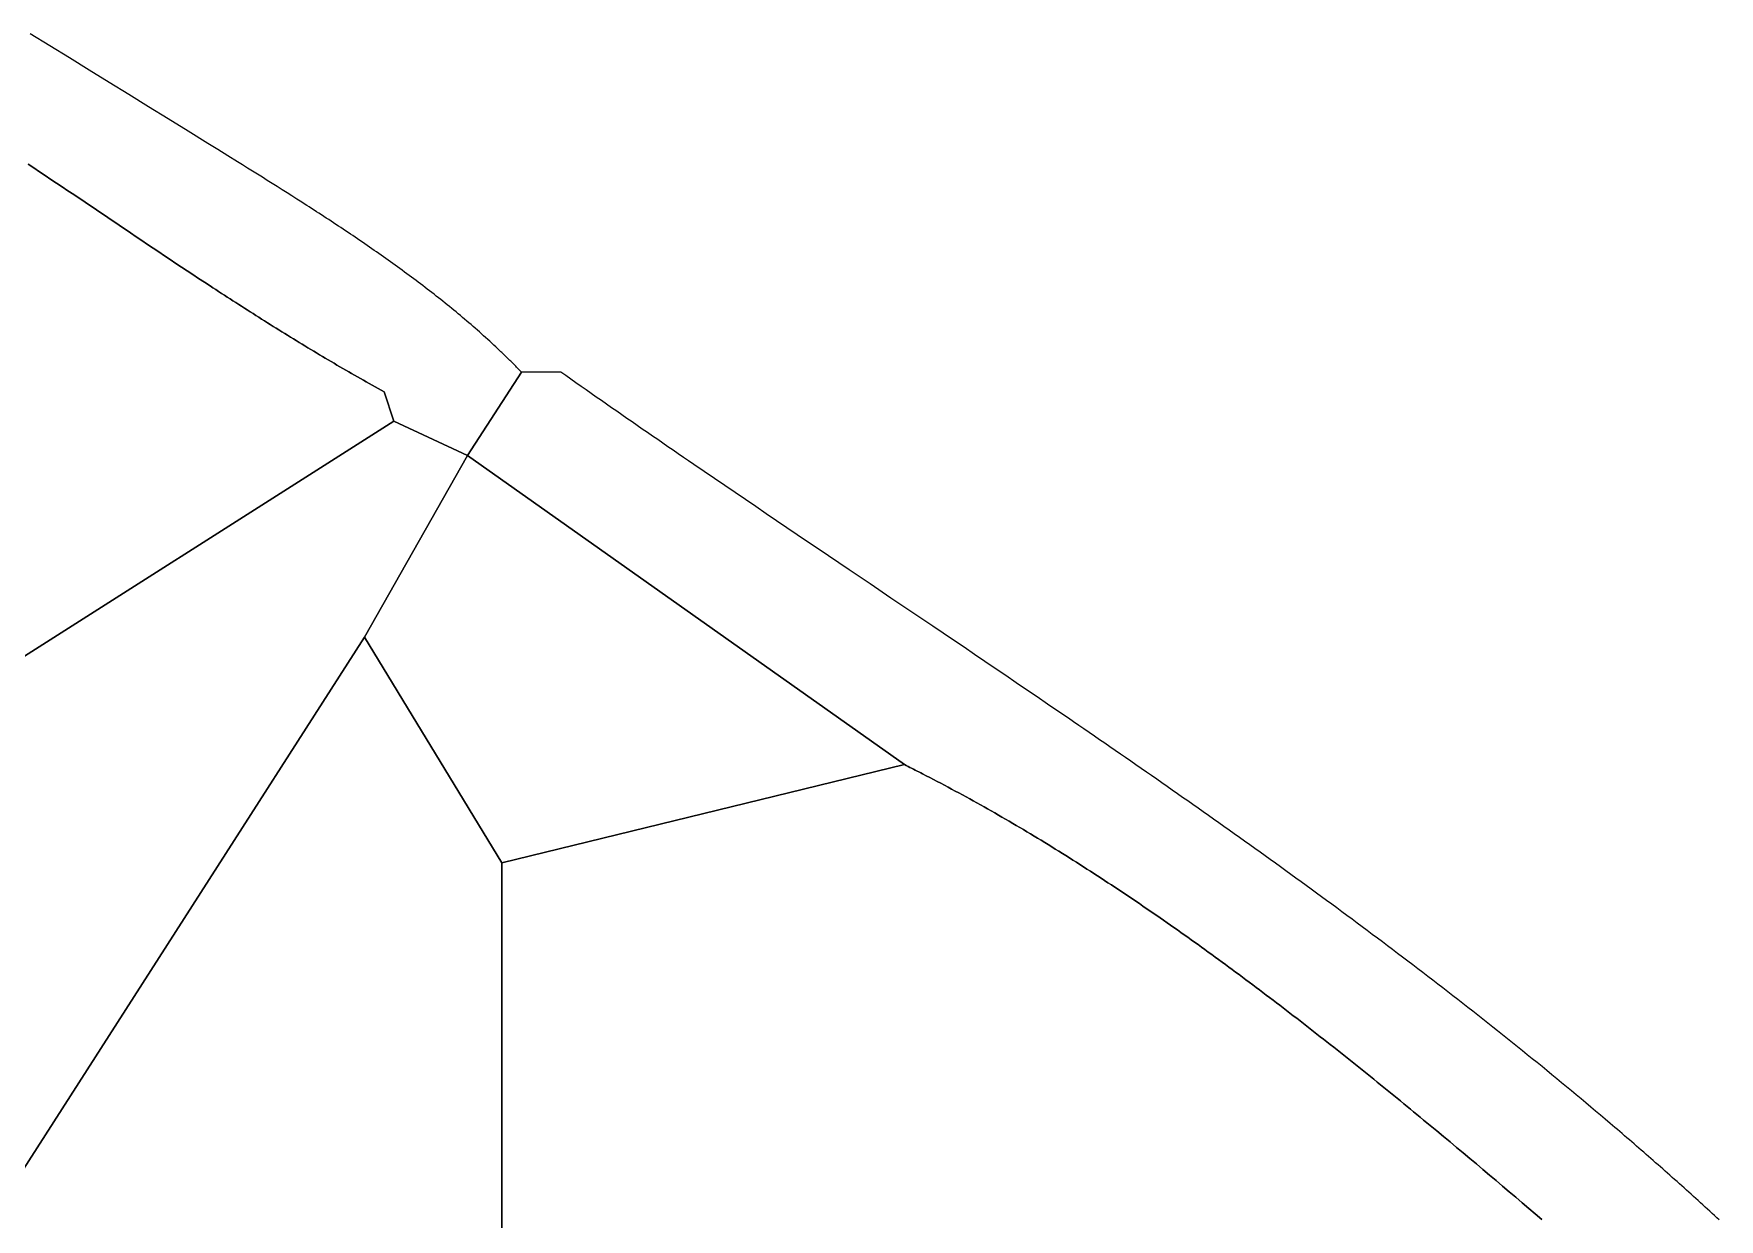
# Model space of a CAD drawing. Header units: millimetres. Extents: x -97041 to 275168, y -12500 to 263793.
# Drawn here: x 124307 to 174745, y 172887 to 208374 of the extents above; entities that cross this region are included whole.
import ezdxf

# ---------------------------------------------------------------- set-up
doc = ezdxf.new("R2010")
doc.units = ezdxf.units.MM
doc.layers.add('CLOSED_AREAS', color=7, linetype='Continuous')

msp = doc.modelspace()

# ---------------------------------------------------------------- linework, layer by layer
at = {"layer": 'CLOSED_AREAS'}
for points in [[(124143.152, 204468.949), (124313.33, 204355.404), (124483.44, 204241.693), (124653.487, 204127.831), (124823.477, 204013.833), (124993.417, 203899.713), (125163.313, 203785.484), (125333.169, 203671.163), (125502.993, 203556.761), (125842.565, 203327.779), (126521.578, 202869.495), (126861.113, 202640.423), (127200.731, 202411.55), (127370.586, 202297.224), (127540.479, 202182.991), (127710.417, 202068.865), (127880.405, 201954.861), (128050.45, 201840.993), (128220.556, 201727.275), (128390.731, 201613.721), (128560.98, 201500.347), (128731.309, 201387.166), (128901.723, 201274.192), (129072.23, 201161.44), (129242.835, 201048.925), (129413.543, 200936.66), (129584.362, 200824.66), (129669.814, 200768.764), (129755.296, 200712.94), (129840.808, 200657.188), (129926.351, 200601.513), (130011.926, 200545.914), (130097.534, 200490.394), (130183.176, 200434.954), (130268.851, 200379.597), (130354.561, 200324.324), (130440.307, 200269.137), (130526.089, 200214.038), (130611.909, 200159.028), (130697.766, 200104.11), (130783.661, 200049.284), (130869.596, 199994.554), (130955.571, 199939.921), (131041.587, 199885.385), (131127.645, 199830.951), (131213.744, 199776.618), (131299.887, 199722.389), (131386.074, 199668.266), (131472.305, 199614.25), (131558.581, 199560.344), (131644.903, 199506.548), (131731.272, 199452.866), (131817.689, 199399.298), (131904.153, 199345.846), (131990.667, 199292.513), (132077.231, 199239.3), (132163.844, 199186.209), (132250.509, 199133.241), (132337.226, 199080.398), (132423.996, 199027.683), (132510.819, 198975.097), (132597.697, 198922.641), (132684.629, 198870.318), (132771.617, 198818.13), (132858.661, 198766.077), (132945.762, 198714.163), (133032.921, 198662.388), (133120.139, 198610.755), (133207.416, 198559.265), (133294.754, 198507.92), (133382.152, 198456.722), (133469.612, 198405.673), (133557.134, 198354.774), (133644.719, 198304.028), (133732.368, 198253.435), (133820.082, 198202.999), (133907.861, 198152.72), (133995.705, 198102.601), (134083.617, 198052.642), (134171.596, 198002.847), (134259.644, 197953.217), (134347.76, 197903.753), (134435.947, 197854.458), (134524.203, 197805.333), (134612.532, 197756.38), (134700.932, 197707.601), (134789.404, 197658.997), (135083.181, 196777.668), (137286.505, 195749.45), (138902.275, 198246.55), (138873.652, 198276.027), (138844.96, 198305.455), (138816.2, 198334.837), (138787.372, 198364.171), (138758.478, 198393.458), (138729.516, 198422.697), (138700.487, 198451.891), (138671.392, 198481.037), (138642.23, 198510.137), (138613.003, 198539.19), (138583.71, 198568.198), (138554.352, 198597.159), (138524.928, 198626.075), (138495.439, 198654.945), (138465.886, 198683.77), (138436.269, 198712.55), (138406.588, 198741.284), (138376.842, 198769.974), (138347.034, 198798.619), (138317.162, 198827.219), (138287.227, 198855.775), (138257.23, 198884.287), (138197.048, 198941.179), (138136.619, 198997.896), (138075.945, 199054.44), (138015.028, 199110.812), (137953.87, 199167.014), (137892.474, 199223.046), (137830.841, 199278.911), (137768.974, 199334.61), (137706.876, 199390.145), (137644.548, 199445.515), (137581.992, 199500.724), (137519.211, 199555.772), (137456.207, 199610.661), (137392.983, 199665.393), (137329.539, 199719.968), (137265.879, 199774.388), (137202.005, 199828.654), (137137.919, 199882.768), (137073.624, 199936.732), (137009.12, 199990.546), (136944.411, 200044.213), (136879.499, 200097.733), (136814.386, 200151.107), (136749.074, 200204.338), (136683.566, 200257.427), (136617.863, 200310.375), (136551.968, 200363.183), (136485.884, 200415.854), (136419.611, 200468.387), (136353.153, 200520.786), (136286.511, 200573.05), (136219.689, 200625.182), (136152.687, 200677.183), (136085.509, 200729.055), (136018.156, 200780.798), (135950.631, 200832.414), (135882.936, 200883.905), (135815.073, 200935.272), (135747.044, 200986.516), (135678.852, 201037.639), (135610.499, 201088.642), (135541.986, 201139.527), (135473.317, 201190.295), (135404.493, 201240.947), (135335.516, 201291.485), (135266.39, 201341.91), (135197.115, 201392.224), (135127.694, 201442.428), (135058.13, 201492.524), (134988.425, 201542.512), (134918.58, 201592.394), (134848.598, 201642.173), (134778.481, 201691.848), (134708.232, 201741.422), (134637.853, 201790.895), (134567.345, 201840.27), (134496.711, 201889.548), (134425.954, 201938.729), (134355.074, 201987.816), (134284.076, 202036.81), (134212.961, 202085.713), (134141.73, 202134.525), (134070.387, 202183.248), (133998.933, 202231.884), (133927.371, 202280.433), (133855.703, 202328.898), (133783.931, 202377.28), (133712.057, 202425.58), (133640.084, 202473.799), (133568.013, 202521.94), (133495.847, 202570.002), (133423.589, 202617.989), (133351.24, 202665.901), (133278.802, 202713.739), (133206.278, 202761.505), (133133.67, 202809.201), (133060.98, 202856.827), (132988.211, 202904.386), (132915.364, 202951.878), (132842.442, 202999.306), (132769.447, 203046.67), (132696.381, 203093.971), (132623.246, 203141.212), (132550.045, 203188.393), (132476.78, 203235.517), (132403.453, 203282.584), (132330.066, 203329.596), (132183.121, 203423.459), (132035.964, 203517.12), (131888.612, 203610.587), (131741.083, 203703.874), (131593.394, 203796.99), (131445.562, 203889.948), (131297.607, 203982.758), (131149.545, 204075.432), (131001.393, 204167.981), (130853.17, 204260.417), (130704.893, 204352.75), (130556.58, 204444.991), (130408.249, 204537.153), (130111.601, 204721.281), (129815.067, 204905.21), (129518.667, 205088.962), (128926.251, 205455.957), (128334.322, 205822.321), (127742.847, 206188.11), (127151.794, 206553.378), (126561.131, 206918.18), (125970.825, 207282.57), (125380.845, 207646.605), (124791.157, 208010.338), (124201.73, 208373.824)], [(122157.015, 188551.926), (135083.181, 196777.668), (134789.404, 197658.997), (134700.932, 197707.601), (134612.532, 197756.38), (134524.203, 197805.333), (134435.947, 197854.458), (134347.76, 197903.753), (134259.644, 197953.217), (134171.596, 198002.847), (134083.617, 198052.642), (133995.705, 198102.601), (133907.861, 198152.72), (133820.082, 198202.999), (133732.368, 198253.435), (133644.719, 198304.028), (133557.134, 198354.774), (133469.612, 198405.673), (133382.152, 198456.722), (133294.754, 198507.92), (133207.416, 198559.265), (133120.139, 198610.755), (133032.921, 198662.388), (132945.762, 198714.163), (132858.661, 198766.077), (132771.617, 198818.13), (132684.629, 198870.318), (132597.697, 198922.641), (132510.819, 198975.097), (132423.996, 199027.683), (132337.226, 199080.398), (132250.509, 199133.241), (132163.844, 199186.209), (132077.231, 199239.3), (131990.667, 199292.513), (131904.153, 199345.846), (131817.689, 199399.298), (131731.272, 199452.866), (131644.903, 199506.548), (131558.581, 199560.344), (131472.305, 199614.25), (131386.074, 199668.266), (131299.887, 199722.389), (131213.744, 199776.618), (131127.645, 199830.951), (131041.587, 199885.385), (130955.571, 199939.921), (130869.596, 199994.554), (130783.661, 200049.284), (130697.766, 200104.11), (130611.909, 200159.028), (130526.089, 200214.038), (130440.307, 200269.137), (130354.561, 200324.324), (130268.851, 200379.597), (130183.176, 200434.954), (130097.534, 200490.394), (130011.926, 200545.914), (129926.351, 200601.513), (129840.808, 200657.188), (129755.296, 200712.94), (129669.814, 200768.764), (129584.362, 200824.66), (129413.543, 200936.66), (129242.835, 201048.925), (129072.23, 201161.44), (128901.723, 201274.192), (128731.309, 201387.166), (128560.98, 201500.347), (128390.731, 201613.721), (128220.556, 201727.275), (128050.45, 201840.993), (127880.405, 201954.861), (127710.417, 202068.865), (127540.479, 202182.991), (127370.586, 202297.224), (127200.731, 202411.55), (126861.113, 202640.423), (126521.578, 202869.495), (125842.565, 203327.779), (125502.993, 203556.761), (125333.169, 203671.163), (125163.313, 203785.484), (124993.417, 203899.713), (124823.477, 204013.833), (124653.487, 204127.831), (124483.44, 204241.693), (124313.33, 204355.404), (124143.152, 204468.949)], [(174744.861, 172870.259), (174675.025, 172934.477), (174605.134, 172998.627), (174535.188, 173062.712), (174465.188, 173126.731), (174395.133, 173190.685), (174325.024, 173254.573), (174254.86, 173318.396), (174184.643, 173382.154), (174114.372, 173445.847), (174044.047, 173509.475), (173973.669, 173573.039), (173903.237, 173636.538), (173832.753, 173699.974), (173762.216, 173763.345), (173691.626, 173826.653), (173620.983, 173889.897), (173550.289, 173953.078), (173479.542, 174016.196), (173408.743, 174079.251), (173337.892, 174142.243), (173266.99, 174205.172), (173196.037, 174268.039), (173125.032, 174330.844), (173053.976, 174393.586), (172982.87, 174456.267), (172911.713, 174518.887), (172840.505, 174581.444), (172769.247, 174643.941), (172697.939, 174706.376), (172626.581, 174768.751), (172555.174, 174831.065), (172483.716, 174893.318), (172412.21, 174955.511), (172340.654, 175017.644), (172269.049, 175079.717), (172197.396, 175141.73), (172125.694, 175203.683), (172053.943, 175265.577), (171982.144, 175327.412), (171910.297, 175389.188), (171838.403, 175450.905), (171766.46, 175512.564), (171694.47, 175574.164), (171622.433, 175635.706), (171478.217, 175758.615), (171333.814, 175881.294), (171189.225, 176003.743), (171044.452, 176125.965), (170899.497, 176247.96), (170754.36, 176369.731), (170609.043, 176491.278), (170463.548, 176612.604), (170317.877, 176733.709), (170172.03, 176854.596), (170026.009, 176975.266), (169879.816, 177095.72), (169733.451, 177215.959), (169586.918, 177335.986), (169440.216, 177455.802), (169293.348, 177575.408), (169146.315, 177694.806), (168999.118, 177813.997), (168851.759, 177932.983), (168704.24, 178051.766), (168556.561, 178170.346), (168408.725, 178288.726), (168260.733, 178406.906), (168112.586, 178524.889), (167964.285, 178642.676), (167815.833, 178760.268), (167667.231, 178877.667), (167518.479, 178994.875), (167369.581, 179111.893), (167220.536, 179228.721), (167071.347, 179345.363), (166922.015, 179461.82), (166772.542, 179578.092), (166622.928, 179694.182), (166473.176, 179810.09), (166323.288, 179925.819), (166173.263, 180041.371), (166023.104, 180156.745), (165872.813, 180271.945), (165722.391, 180386.971), (165571.839, 180501.825), (165421.158, 180616.509), (165270.351, 180731.023), (165119.419, 180845.371), (164968.363, 180959.552), (164817.184, 181073.569), (164665.885, 181187.423), (164514.466, 181301.115), (164362.93, 181414.647), (164211.277, 181528.022), (164059.509, 181641.239), (163907.627, 181754.3), (163755.634, 181867.208), (163603.53, 181979.964), (163451.317, 182092.568), (163298.996, 182205.024), (163146.569, 182317.331), (162994.038, 182429.492), (162841.403, 182541.508), (162688.667, 182653.381), (162535.83, 182765.112), (162382.895, 182876.702), (162229.862, 182988.154), (162076.734, 183099.468), (161923.511, 183210.647), (161770.195, 183321.691), (161616.788, 183432.603), (161463.291, 183543.383), (161309.706, 183654.033), (161156.033, 183764.556), (161002.275, 183874.951), (160848.433, 183985.221), (160694.509, 184095.368), (160540.503, 184205.392), (160386.418, 184315.295), (160232.255, 184425.079), (160078.015, 184534.746), (159923.699, 184644.296), (159769.31, 184753.732), (159614.849, 184863.054), (159460.317, 184972.265), (159305.716, 185081.365), (159151.047, 185190.357), (158996.311, 185299.242), (158841.511, 185408.021), (158686.647, 185516.695), (158531.721, 185625.267), (158376.735, 185733.739), (158221.69, 185842.11), (158066.587, 185950.383), (157911.428, 186058.56), (157756.215, 186166.641), (157600.948, 186274.629), (157445.63, 186382.525), (157290.262, 186490.33), (157134.845, 186598.046), (156979.381, 186705.675), (156823.871, 186813.218), (156668.317, 186920.675), (156512.72, 187028.05), (156357.081, 187135.344), (156201.403, 187242.557), (156045.687, 187349.692), (155889.933, 187456.75), (155734.144, 187563.732), (155578.321, 187670.64), (155422.466, 187777.476), (155266.58, 187884.241), (154954.72, 188097.563), (154642.753, 188310.62), (154330.692, 188523.423), (154018.549, 188735.984), (153706.334, 188948.315), (153394.06, 189160.429), (153081.738, 189372.337), (152769.381, 189584.052), (152457, 189795.585), (152144.606, 190006.949), (151832.213, 190218.155), (151519.83, 190429.216), (151207.471, 190640.144), (150582.87, 191061.649), (149958.502, 191482.765), (149334.463, 191903.589), (148710.847, 192324.218), (148087.748, 192744.749), (147776.421, 192955.007), (147465.26, 193165.277), (147154.274, 193375.57), (146843.477, 193585.899), (146532.88, 193796.276), (146222.494, 194006.712), (145912.332, 194217.22), (145602.405, 194427.812), (145292.725, 194638.5), (144983.304, 194849.295), (144674.153, 195060.211), (144365.285, 195271.259), (144056.711, 195482.451), (143902.539, 195588.105), (143748.444, 195693.799), (143594.428, 195799.536), (143440.493, 195905.316), (143286.641, 196011.141), (143132.873, 196117.012), (142979.19, 196222.932), (142825.593, 196328.902), (142672.085, 196434.922), (142518.667, 196540.995), (142365.34, 196647.122), (142212.106, 196753.305), (142058.965, 196859.545), (141905.921, 196965.844), (141752.973, 197072.202), (141600.124, 197178.623), (141447.376, 197285.106), (141294.728, 197391.655), (141142.184, 197498.269), (140989.744, 197604.951), (140837.41, 197711.703), (140685.184, 197818.525), (140533.066, 197925.419), (140381.059, 198032.387), (140229.163, 198139.43), (140077.381, 198246.55), (138902.275, 198246.55), (137286.505, 195749.45), (150359.559, 186495.49), (150414.26, 186468.288), (150468.938, 186441.011), (150523.593, 186413.661), (150578.223, 186386.237), (150632.83, 186358.739), (150687.414, 186331.168), (150741.974, 186303.524), (150796.51, 186275.806), (150851.024, 186248.016), (150905.514, 186220.154), (151014.423, 186164.211), (151123.24, 186107.98), (151231.965, 186051.463), (151340.597, 185994.661), (151449.137, 185937.574), (151557.586, 185880.206), (151665.943, 185822.557), (151774.21, 185764.63), (151882.386, 185706.424), (151990.472, 185647.943), (152098.468, 185589.187), (152206.374, 185530.159), (152314.192, 185470.859), (152421.92, 185411.289), (152529.56, 185351.45), (152637.112, 185291.345), (152744.576, 185230.974), (152851.953, 185170.34), (152959.242, 185109.443), (153066.445, 185048.286), (153173.561, 184986.87), (153280.591, 184925.195), (153387.535, 184863.265), (153494.394, 184801.08), (153601.168, 184738.642), (153707.857, 184675.952), (153814.461, 184613.012), (153920.982, 184549.823), (154027.419, 184486.388), (154133.772, 184422.707), (154240.043, 184358.782), (154346.23, 184294.615), (154452.335, 184230.206), (154558.359, 184165.558), (154664.3, 184100.673), (154770.16, 184035.551), (154875.94, 183970.194), (154981.638, 183904.604), (155087.256, 183838.782), (155192.794, 183772.73), (155298.253, 183706.449), (155403.632, 183639.941), (155508.932, 183573.207), (155614.154, 183506.249), (155719.297, 183439.068), (155824.362, 183371.667), (155929.35, 183304.045), (156034.26, 183236.206), (156139.094, 183168.15), (156243.851, 183099.879), (156348.531, 183031.395), (156453.136, 182962.698), (156557.665, 182893.791), (156662.119, 182824.676), (156766.498, 182755.352), (156870.803, 182685.823), (156975.033, 182616.09), (157079.189, 182546.154), (157183.272, 182476.016), (157287.282, 182405.679), (157391.218, 182335.143), (157495.083, 182264.411), (157598.875, 182193.484), (157702.595, 182122.362), (157806.244, 182051.049), (157909.821, 181979.545), (158013.328, 181907.852), (158116.764, 181835.972), (158220.13, 181763.905), (158323.427, 181691.654), (158426.654, 181619.219), (158529.811, 181546.604), (158632.9, 181473.808), (158735.921, 181400.834), (158838.873, 181327.683), (158941.758, 181254.357), (159044.575, 181180.856), (159147.325, 181107.184), (159250.009, 181033.34), (159352.626, 180959.328), (159455.177, 180885.147), (159557.662, 180810.8), (159660.082, 180736.289), (159762.437, 180661.614), (159864.727, 180586.778), (159966.953, 180511.782), (160069.114, 180436.627), (160171.212, 180361.315), (160273.247, 180285.847), (160375.219, 180210.225), (160477.128, 180134.451), (160578.975, 180058.526), (160680.759, 179982.451), (160782.483, 179906.228), (160884.144, 179829.859), (160985.745, 179753.345), (161087.285, 179676.687), (161188.765, 179599.888), (161290.185, 179522.949), (161391.546, 179445.87), (161492.847, 179368.655), (161594.089, 179291.303), (161695.273, 179213.817), (161796.398, 179136.199), (161897.466, 179058.45), (161998.476, 178980.57), (162099.428, 178902.563), (162200.324, 178824.429), (162301.163, 178746.17), (162401.946, 178667.787), (162502.674, 178589.283), (162603.345, 178510.658), (162703.962, 178431.914), (162804.523, 178353.052), (162905.031, 178274.074), (163005.484, 178194.982), (163105.883, 178115.778), (163206.228, 178036.461), (163306.521, 177957.035), (163406.761, 177877.501), (163506.948, 177797.86), (163607.083, 177718.113), (163707.166, 177638.263), (163807.198, 177558.311), (163907.179, 177478.258), (164007.109, 177398.105), (164106.989, 177317.855), (164206.818, 177237.509), (164306.598, 177157.069), (164406.328, 177076.535), (164506.01, 176995.91), (164605.642, 176915.194), (164705.226, 176834.391), (164804.763, 176753.5), (164904.251, 176672.524), (165003.692, 176591.463), (165103.086, 176510.321), (165202.433, 176429.097), (165301.734, 176347.795), (165400.989, 176266.414), (165500.199, 176184.957), (165599.363, 176103.425), (165698.482, 176021.82), (165797.556, 175940.143), (165896.586, 175858.397), (165995.572, 175776.581), (166094.515, 175694.698), (166193.414, 175612.75), (166292.27, 175530.737), (166489.855, 175366.526), (166687.272, 175202.076), (166884.525, 175037.401), (167081.615, 174872.512), (167278.545, 174707.421), (167475.319, 174542.14), (167671.938, 174376.683), (167868.406, 174211.061), (168064.726, 174045.285), (168260.899, 173879.369), (168456.929, 173713.325), (168652.819, 173547.165), (168848.571, 173380.9), (169044.187, 173214.544), (169239.672, 173048.108), (169435.026, 172881.604)], [(107468.19, 148598.322), (134201.851, 190314.585), (137286.505, 195749.45), (135083.181, 196777.668), (122157.015, 188551.926)], [(138314.722, 172100.442), (138314.722, 183557.725), (134201.851, 190314.585), (107468.19, 148598.322)], [(169435.026, 172881.604), (169239.672, 173048.108), (169044.187, 173214.544), (168848.571, 173380.9), (168652.819, 173547.165), (168456.929, 173713.325), (168260.899, 173879.369), (168064.726, 174045.285), (167868.406, 174211.061), (167671.938, 174376.683), (167475.319, 174542.14), (167278.545, 174707.421), (167081.615, 174872.512), (166884.525, 175037.401), (166687.272, 175202.076), (166489.855, 175366.526), (166292.27, 175530.737), (166193.414, 175612.75), (166094.515, 175694.698), (165995.572, 175776.581), (165896.586, 175858.397), (165797.556, 175940.143), (165698.482, 176021.82), (165599.363, 176103.425), (165500.199, 176184.957), (165400.989, 176266.414), (165301.734, 176347.795), (165202.433, 176429.097), (165103.086, 176510.321), (165003.692, 176591.463), (164904.251, 176672.524), (164804.763, 176753.5), (164705.226, 176834.391), (164605.642, 176915.194), (164506.01, 176995.91), (164406.328, 177076.535), (164306.598, 177157.069), (164206.818, 177237.509), (164106.989, 177317.855), (164007.109, 177398.105), (163907.179, 177478.258), (163807.198, 177558.311), (163707.166, 177638.263), (163607.083, 177718.113), (163506.948, 177797.86), (163406.761, 177877.501), (163306.521, 177957.035), (163206.228, 178036.461), (163105.883, 178115.778), (163005.484, 178194.982), (162905.031, 178274.074), (162804.523, 178353.052), (162703.962, 178431.914), (162603.345, 178510.658), (162502.674, 178589.283), (162401.946, 178667.787), (162301.163, 178746.17), (162200.324, 178824.429), (162099.428, 178902.563), (161998.476, 178980.57), (161897.466, 179058.45), (161796.398, 179136.199), (161695.273, 179213.817), (161594.089, 179291.303), (161492.847, 179368.655), (161391.546, 179445.87), (161290.185, 179522.949), (161188.765, 179599.888), (161087.285, 179676.687), (160985.745, 179753.345), (160884.144, 179829.859), (160782.483, 179906.228), (160680.759, 179982.451), (160578.975, 180058.526), (160477.128, 180134.451), (160375.219, 180210.225), (160273.247, 180285.847), (160171.212, 180361.315), (160069.114, 180436.627), (159966.953, 180511.782), (159864.727, 180586.778), (159762.437, 180661.614), (159660.082, 180736.289), (159557.662, 180810.8), (159455.177, 180885.147), (159352.626, 180959.328), (159250.009, 181033.34), (159147.325, 181107.184), (159044.575, 181180.856), (158941.758, 181254.357), (158838.873, 181327.683), (158735.921, 181400.834), (158632.9, 181473.808), (158529.811, 181546.604), (158426.654, 181619.219), (158323.427, 181691.654), (158220.13, 181763.905), (158116.764, 181835.972), (158013.328, 181907.852), (157909.821, 181979.545), (157806.244, 182051.049), (157702.595, 182122.362), (157598.875, 182193.484), (157495.083, 182264.411), (157391.218, 182335.143), (157287.282, 182405.679), (157183.272, 182476.016), (157079.189, 182546.154), (156975.033, 182616.09), (156870.803, 182685.823), (156766.498, 182755.352), (156662.119, 182824.676), (156557.665, 182893.791), (156453.136, 182962.698), (156348.531, 183031.395), (156243.851, 183099.879), (156139.094, 183168.15), (156034.26, 183236.206), (155929.35, 183304.045), (155824.362, 183371.667), (155719.297, 183439.068), (155614.154, 183506.249), (155508.932, 183573.207), (155403.632, 183639.941), (155298.253, 183706.449), (155192.794, 183772.73), (155087.256, 183838.782), (154981.638, 183904.604), (154875.94, 183970.194), (154770.16, 184035.551), (154664.3, 184100.673), (154558.359, 184165.558), (154452.335, 184230.206), (154346.23, 184294.615), (154240.043, 184358.782), (154133.772, 184422.707), (154027.419, 184486.388), (153920.982, 184549.823), (153814.461, 184613.012), (153707.857, 184675.952), (153601.168, 184738.642), (153494.394, 184801.08), (153387.535, 184863.265), (153280.591, 184925.195), (153173.561, 184986.87), (153066.445, 185048.286), (152959.242, 185109.443), (152851.953, 185170.34), (152744.576, 185230.974), (152637.112, 185291.345), (152529.56, 185351.45), (152421.92, 185411.289), (152314.192, 185470.859), (152206.374, 185530.159), (152098.468, 185589.187), (151990.472, 185647.943), (151882.386, 185706.424), (151774.21, 185764.63), (151665.943, 185822.557), (151557.586, 185880.206), (151449.137, 185937.574), (151340.597, 185994.661), (151231.965, 186051.463), (151123.24, 186107.98), (151014.423, 186164.211), (150905.514, 186220.154), (150851.024, 186248.016), (150796.51, 186275.806), (150741.974, 186303.524), (150687.414, 186331.168), (150632.83, 186358.739), (150578.223, 186386.237), (150523.593, 186413.661), (150468.938, 186441.011), (150414.26, 186468.288), (150359.559, 186495.49), (138314.722, 183557.725), (138314.722, 172100.442)]]:
    msp.add_lwpolyline(points, dxfattribs=at)
msp.add_lwpolyline([(134201.851, 190314.585), (138314.722, 183557.725), (150359.559, 186495.49), (137286.505, 195749.45)], close=True, dxfattribs=at)

doc.saveas('drawing.dxf')
